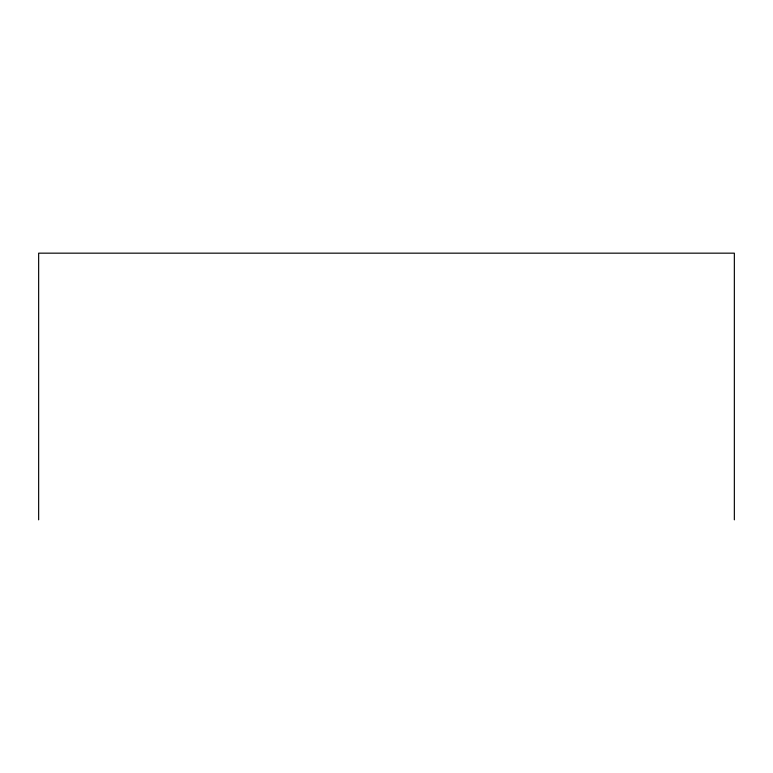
<?xml version="1.0" encoding="UTF-8"?>
<svg xmlns="http://www.w3.org/2000/svg" width="773" height="773" viewBox="0 0 773 773"><rect width="100%" height="100%" fill="white"/><g stroke="black" fill="none" stroke-linecap="round" stroke-linejoin="round"><path stroke-width="1.16" d="M734.35 519.833L734.35 253.167L38.65 253.167L38.65 519.833"/></g></svg>
